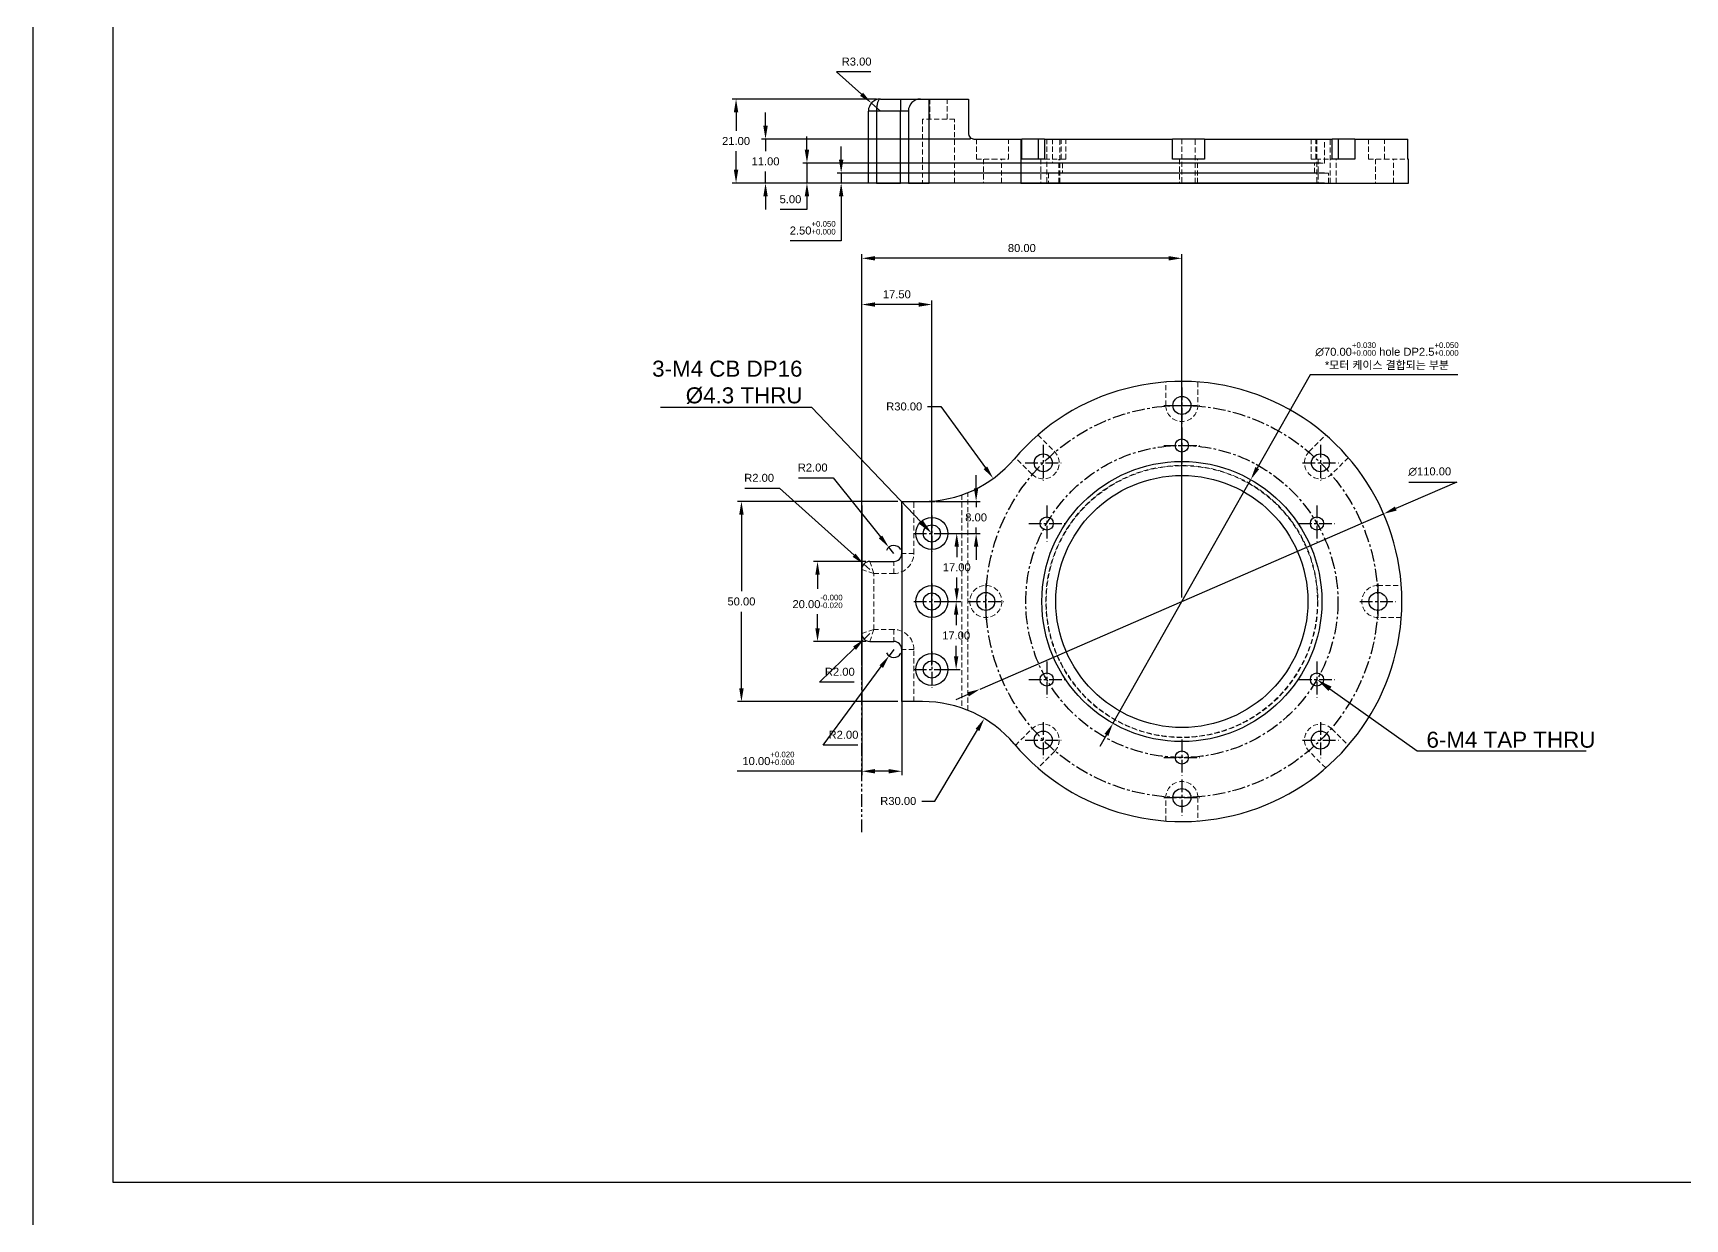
# Model space of a CAD drawing. Header units: millimetres. Extents: x 0 to 7560, y -1188 to 891.
# Drawn here: x 0.1 to 413.1, y 308.1 to 604.5 of the extents above; entities that cross this region are included whole.
import ezdxf
from ezdxf import colors
from ezdxf.entities.mleader import LeaderData, LeaderLine
from ezdxf.math import Vec2, Vec3

# ---------------------------------------------------------------- set-up
doc = ezdxf.new("R2010")
doc.units = ezdxf.units.MM
doc.header["$PDSIZE"] = -1
for name, pattern in [('CENTER', [10.16, 6.35, -1.27, 1.27, -1.27]), ('HIDDEN', [1.905, 1.27, -0.635]), ('PHANTOM', [12.7, 6.35, -1.27, 1.27, -1.27, 1.27, -1.27])]:
    doc.linetypes.add(name, pattern=pattern)
doc.layers.get('0').update_dxf_attribs({"lineweight": 50})
for name, color, linetype, lineweight in [('보조선', 1, 'PHANTOM', 25), ('숨은선', 4, 'HIDDEN', 35), ('중심선', 1, 'CENTER', 25), ('중요 치수', 4, 'Continuous', 18), ('치수선', 6, 'Continuous', 18)]:
    doc.layers.add(name, color=color, linetype=linetype, lineweight=lineweight)
doc.styles.get("Standard").update_dxf_attribs({"font": 'arial.ttf', "height": 2})
doc.dimstyles.new('ISO-25', dxfattribs={"dimtxt": 2.5, "dimasz": 2.5, "dimexe": 1.25, "dimexo": 0.625, "dimtad": 1, "dimtxsty": 'Standard', "dimcen": 2.5, "dimadec": 0, "dimazin": 0, "dimtfac": 1, "dimtmove": 0, "dimatfit": 3, "dimfxl": 1, "dimarcsym": 0})

# ---------------------------------------------------------------- blocks, each defined once
blk = doc.blocks.new('*D348')
at = {"layer": 'Defpoints', "color": 0, "ltscale": 0.5, "transparency": 16777216}
for p in [(209.31, 472.44), (196.24, 452.44), (209.31, 452.44)]:
    blk.add_point(p, dxfattribs=at)
at = {"layer": '중요 치수', "color": 0, "lineweight": -2, "ltscale": 0.5, "transparency": 16777216}
for p, q in [((208.31, 472.44), (195.24, 472.44)), ((196.24, 469.14), (196.24, 465.64)), ((196.24, 455.74), (196.24, 459.24)), ((208.31, 452.44), (195.24, 452.44))]:
    blk.add_line(p, q, dxfattribs=at)
at = {"layer": '중요 치수', "color": 0, "ltscale": 0.5, "transparency": 16777216}
for points in [[(195.69, 469.14), (196.79, 469.14), (196.24, 472.44)], [(195.69, 455.74), (196.79, 455.74), (196.24, 452.44)]]:
    blk.add_solid(points, dxfattribs=at)
at = {"layer": '중요 치수', "color": 0, "ltscale": 0.5, "transparency": 16777216, "insert": (196.24, 462.44), "char_height": 2, "attachment_point": 5}
blk.add_mtext('20.00{\\H0.7x;\\S-0.000^ -0.020;} ', dxfattribs=at)
blk = doc.blocks.new('*D349')
at = {"layer": 'Defpoints', "color": 0, "ltscale": 0.5, "transparency": 16777216}
for p in [(217.31, 487.44), (177.22, 437.44), (217.31, 437.44)]:
    blk.add_point(p, dxfattribs=at)
at = {"layer": '치수선', "color": 0, "lineweight": -2, "ltscale": 0.5, "transparency": 16777216}
for p, q in [((216.31, 487.44), (176.22, 487.44)), ((177.22, 484.14), (177.22, 464.98)), ((177.22, 440.74), (177.22, 459.89)), ((216.31, 437.44), (176.22, 437.44))]:
    blk.add_line(p, q, dxfattribs=at)
at = {"layer": '치수선', "color": 0, "ltscale": 0.5, "transparency": 16777216}
for points in [[(176.67, 484.14), (177.77, 484.14), (177.22, 487.44)], [(176.67, 440.74), (177.77, 440.74), (177.22, 437.44)]]:
    blk.add_solid(points, dxfattribs=at)
at = {"layer": '치수선', "color": 0, "ltscale": 0.5, "transparency": 16777216, "insert": (177.22, 462.44), "char_height": 2, "attachment_point": 5}
blk.add_mtext('50.00', dxfattribs=at)
blk = doc.blocks.new('*D350')
at = {"layer": 'Defpoints', "color": 0, "ltscale": 0.5, "transparency": 16777216}
for p in [(337.75, 484.35), (236.86, 440.53)]:
    blk.add_point(p, dxfattribs=at)
at = {"layer": '치수선', "color": 0, "lineweight": -2, "ltscale": 0.5, "transparency": 16777216}
for p, q in [((356.03, 492.29), (340.78, 485.66)), ((344.04, 492.29), (356.03, 492.29)), ((236.86, 440.53), (337.75, 484.35)), ((233.83, 439.22), (230.8, 437.9))]:
    blk.add_line(p, q, dxfattribs=at)
at = {"layer": '치수선', "color": 0, "ltscale": 0.5, "transparency": 16777216}
for points in [[(340.56, 486.17), (341, 485.16), (337.75, 484.35)], [(233.61, 439.72), (234.05, 438.71), (236.86, 440.53)]]:
    blk.add_solid(points, dxfattribs=at)
at = {"layer": '치수선', "color": 0, "ltscale": 0.5, "transparency": 16777216, "insert": (349.27, 494.89), "char_height": 2, "attachment_point": 5}
blk.add_mtext('∅110.00', dxfattribs=at)
blk = doc.blocks.new('*D351')
at = {"layer": 'Defpoints', "color": 0, "ltscale": 0.5, "transparency": 16777216}
for p in [(304.53, 492.91), (270.08, 431.97)]:
    blk.add_point(p, dxfattribs=at)
at = {"layer": '중요 치수', "color": 0, "lineweight": -2, "ltscale": 0.5, "transparency": 16777216}
for p, q in [((319.34, 519.12), (306.15, 495.78)), ((356.28, 519.12), (319.34, 519.12)), ((270.08, 431.97), (304.53, 492.91)), ((268.46, 429.1), (266.83, 426.22))]:
    blk.add_line(p, q, dxfattribs=at)
at = {"layer": '중요 치수', "color": 0, "ltscale": 0.5, "transparency": 16777216}
for points in [[(305.67, 496.05), (306.63, 495.51), (304.53, 492.91)], [(267.98, 429.37), (268.94, 428.83), (270.08, 431.97)]]:
    blk.add_solid(points, dxfattribs=at)
at = {"layer": '중요 치수', "color": 0, "ltscale": 0.5, "transparency": 16777216, "insert": (338.57, 523.75), "char_height": 2, "attachment_point": 5}
blk.add_mtext('∅70.00{\\H0.7x;\\S+0.030^ +0.000;} hole DP2.5{\\H0.7x;\\S+0.050^ +0.000;}\\P*{\\fGulim|b0|i0|c129|p50;모터} {\\fGulim|b0|i0|c129|p50;케이스} {\\fGulim|b0|i0|c129|p50;결합되는} {\\fGulim|b0|i0|c129|p50;부분}', dxfattribs=at)
blk = doc.blocks.new('*D352')
at = {"layer": 'Defpoints', "color": 0, "ltscale": 0.5, "transparency": 16777216}
for p in [(222.5, 517.44), (240.16, 493.19)]:
    blk.add_point(p, dxfattribs=at)
at = {"layer": '치수선', "color": 0, "lineweight": -2, "ltscale": 0.5, "transparency": 16777216}
for p, q in [((223.76, 511.17), (227.06, 511.17)), ((227.06, 511.17), (238.21, 495.86))]:
    blk.add_line(p, q, dxfattribs=at)
at = {"layer": '치수선', "color": 0, "ltscale": 0.5, "transparency": 16777216}
blk.add_solid([(238.66, 496.18), (237.77, 495.53), (240.16, 493.19)], dxfattribs=at)
at = {"layer": '치수선', "color": 0, "ltscale": 0.5, "transparency": 16777216, "insert": (217.91, 511.17), "char_height": 2, "attachment_point": 5}
blk.add_mtext('R30.00', dxfattribs=at)
blk = doc.blocks.new('*D353')
at = {"layer": 'Defpoints', "color": 0, "ltscale": 0.5, "transparency": 16777216}
for p in [(237.92, 433.17), (222.5, 407.44)]:
    blk.add_point(p, dxfattribs=at)
at = {"layer": '치수선', "color": 0, "lineweight": -2, "ltscale": 0.5, "transparency": 16777216}
for p, q in [((225.57, 412.57), (236.22, 430.34)), ((222.27, 412.57), (225.57, 412.57))]:
    blk.add_line(p, q, dxfattribs=at)
at = {"layer": '치수선', "color": 0, "ltscale": 0.5, "transparency": 16777216}
blk.add_solid([(235.75, 430.62), (236.69, 430.06), (237.92, 433.17)], dxfattribs=at)
at = {"layer": '치수선', "color": 0, "ltscale": 0.5, "transparency": 16777216, "insert": (216.42, 412.57), "char_height": 2, "attachment_point": 5}
blk.add_mtext('R30.00', dxfattribs=at)
blk = doc.blocks.new('*D354')
at = {"layer": 'Defpoints', "color": 0, "ltscale": 0.5, "transparency": 16777216}
for p in [(209.31, 454.44), (207.87, 453.05)]:
    blk.add_point(p, dxfattribs=at)
at = {"layer": '치수선', "color": 0, "lineweight": -2, "ltscale": 0.5, "transparency": 16777216}
for p, q in [((209.31, 454.44), (207.87, 453.05)), ((196.73, 442.31), (205.49, 450.76)), ((205.36, 442.31), (196.73, 442.31))]:
    blk.add_line(p, q, dxfattribs=at)
at = {"layer": '치수선', "color": 0, "ltscale": 0.5, "transparency": 16777216}
blk.add_solid([(205.11, 451.16), (205.87, 450.36), (207.87, 453.05)], dxfattribs=at)
at = {"layer": '치수선', "color": 0, "ltscale": 0.5, "transparency": 16777216, "insert": (201.81, 444.86), "char_height": 2, "attachment_point": 5}
blk.add_mtext('R2.00', dxfattribs=at)
blk = doc.blocks.new('*D355')
at = {"layer": 'Defpoints', "color": 0, "ltscale": 0.5, "transparency": 16777216}
for p in [(207.82, 471.78), (209.31, 470.44)]:
    blk.add_point(p, dxfattribs=at)
at = {"layer": '치수선', "color": 0, "lineweight": -2, "ltscale": 0.5, "transparency": 16777216}
for p, q in [((178.09, 490.79), (186.71, 490.79)), ((186.71, 490.79), (205.37, 473.99)), ((209.31, 470.44), (207.82, 471.78))]:
    blk.add_line(p, q, dxfattribs=at)
at = {"layer": '치수선', "color": 0, "ltscale": 0.5, "transparency": 16777216}
blk.add_solid([(205.73, 474.4), (205, 473.58), (207.82, 471.78)], dxfattribs=at)
at = {"layer": '치수선', "color": 0, "ltscale": 0.5, "transparency": 16777216, "insert": (181.64, 493.33), "char_height": 2, "attachment_point": 5}
blk.add_mtext('R2.00', dxfattribs=at)
blk = doc.blocks.new('*D356')
at = {"layer": 'Defpoints', "color": 0, "ltscale": 0.5, "transparency": 16777216}
for p in [(214.05, 476), (215.31, 474.44)]:
    blk.add_point(p, dxfattribs=at)
at = {"layer": '치수선', "color": 0, "lineweight": -2, "ltscale": 0.5, "transparency": 16777216}
for p, q in [((191.48, 493.36), (200.11, 493.36)), ((200.11, 493.36), (211.98, 478.57)), ((215.31, 474.44), (214.05, 476))]:
    blk.add_line(p, q, dxfattribs=at)
blk.add_arc((215.31, 474.44), 2, 28.6479, 157.4273, dxfattribs=at)
at = {"layer": '치수선', "color": 0, "ltscale": 0.5, "transparency": 16777216}
blk.add_solid([(212.41, 478.92), (211.56, 478.23), (214.05, 476)], dxfattribs=at)
at = {"layer": '치수선', "color": 0, "ltscale": 0.5, "transparency": 16777216, "insert": (195.03, 495.9), "char_height": 2, "attachment_point": 5}
blk.add_mtext('R2.00', dxfattribs=at)
blk = doc.blocks.new('*D357')
at = {"layer": 'Defpoints', "color": 0, "ltscale": 0.5, "transparency": 16777216}
for p in [(215.31, 450.44), (214.12, 448.83)]:
    blk.add_point(p, dxfattribs=at)
at = {"layer": '치수선', "color": 0, "lineweight": -2, "ltscale": 0.5, "transparency": 16777216}
for p, q in [((215.31, 450.44), (214.12, 448.83)), ((197.66, 426.57), (212.15, 446.18)), ((206.28, 426.57), (197.66, 426.57))]:
    blk.add_line(p, q, dxfattribs=at)
blk.add_arc((215.31, 450.44), 2, 204.8692, 331.3521, dxfattribs=at)
at = {"layer": '치수선', "color": 0, "ltscale": 0.5, "transparency": 16777216}
blk.add_solid([(211.71, 446.5), (212.6, 445.85), (214.12, 448.83)], dxfattribs=at)
at = {"layer": '치수선', "color": 0, "ltscale": 0.5, "transparency": 16777216, "insert": (202.73, 429.12), "char_height": 2, "attachment_point": 5}
blk.add_mtext('R2.00', dxfattribs=at)
blk = doc.blocks.new('*D364')
at = {"layer": 'Defpoints', "color": 0, "ltscale": 0.5, "transparency": 16777216}
for p in [(224.81, 479.44), (224.81, 462.44), (231.03, 462.44)]:
    blk.add_point(p, dxfattribs=at)
at = {"layer": '치수선', "color": 0, "lineweight": -2, "ltscale": 0.5, "transparency": 16777216}
for p, q in [((225.81, 479.44), (232.03, 479.44)), ((231.03, 476.14), (231.03, 473.53)), ((231.03, 465.74), (231.03, 468.44)), ((225.81, 462.44), (232.03, 462.44))]:
    blk.add_line(p, q, dxfattribs=at)
at = {"layer": '치수선', "color": 0, "ltscale": 0.5, "transparency": 16777216}
for points in [[(230.48, 476.14), (231.58, 476.14), (231.03, 479.44)], [(230.48, 465.74), (231.58, 465.74), (231.03, 462.44)]]:
    blk.add_solid(points, dxfattribs=at)
at = {"layer": '치수선', "color": 0, "ltscale": 0.5, "transparency": 16777216, "insert": (231.03, 470.98), "char_height": 2, "attachment_point": 5}
blk.add_mtext('17.00', dxfattribs=at)
blk = doc.blocks.new('*D365')
at = {"layer": 'Defpoints', "color": 0, "ltscale": 0.5, "transparency": 16777216}
for p in [(224.81, 487.44), (235.88, 487.44), (224.81, 479.44)]:
    blk.add_point(p, dxfattribs=at)
at = {"layer": '치수선', "color": 0, "lineweight": -2, "ltscale": 0.5, "transparency": 16777216}
for p, q in [((235.88, 490.74), (235.88, 494.04)), ((225.81, 487.44), (236.88, 487.44)), ((235.88, 487.44), (235.88, 485.98)), ((225.81, 479.44), (236.88, 479.44)), ((235.88, 479.44), (235.88, 480.89)), ((235.88, 476.14), (235.88, 472.84))]:
    blk.add_line(p, q, dxfattribs=at)
at = {"layer": '치수선', "color": 0, "ltscale": 0.5, "transparency": 16777216}
for points in [[(235.33, 490.74), (236.43, 490.74), (235.88, 487.44)], [(235.33, 476.14), (236.43, 476.14), (235.88, 479.44)]]:
    blk.add_solid(points, dxfattribs=at)
at = {"layer": '치수선', "color": 0, "ltscale": 0.5, "transparency": 16777216, "insert": (235.88, 483.44), "char_height": 2, "attachment_point": 5}
blk.add_mtext('8.00', dxfattribs=at)
blk = doc.blocks.new('*D366')
at = {"layer": 'Defpoints', "color": 0, "ltscale": 0.5, "transparency": 16777216}
for p in [(224.81, 462.44), (224.81, 445.44), (230.89, 445.44)]:
    blk.add_point(p, dxfattribs=at)
at = {"layer": '치수선', "color": 0, "lineweight": -2, "ltscale": 0.5, "transparency": 16777216}
for p, q in [((225.81, 462.44), (231.89, 462.44)), ((230.89, 459.14), (230.89, 456.48)), ((230.89, 448.74), (230.89, 451.39)), ((225.81, 445.44), (231.89, 445.44))]:
    blk.add_line(p, q, dxfattribs=at)
at = {"layer": '치수선', "color": 0, "ltscale": 0.5, "transparency": 16777216}
for points in [[(230.34, 459.14), (231.44, 459.14), (230.89, 462.44)], [(230.34, 448.74), (231.44, 448.74), (230.89, 445.44)]]:
    blk.add_solid(points, dxfattribs=at)
at = {"layer": '치수선', "color": 0, "ltscale": 0.5, "transparency": 16777216, "insert": (230.89, 453.94), "char_height": 2, "attachment_point": 5}
blk.add_mtext('17.00', dxfattribs=at)
blk = doc.blocks.new('*D368')
at = {"layer": 'Defpoints', "color": 0, "ltscale": 0.5, "transparency": 16777216}
for p in [(211.96, 588.01), (175.87, 567.01), (210.96, 567.01)]:
    blk.add_point(p, dxfattribs=at)
at = {"layer": '치수선', "color": 0, "lineweight": -2, "ltscale": 0.5, "transparency": 16777216}
for p, q in [((210.96, 588.01), (174.87, 588.01)), ((175.87, 584.71), (175.87, 580.06)), ((175.87, 570.32), (175.87, 574.97)), ((209.96, 567.01), (174.87, 567.01))]:
    blk.add_line(p, q, dxfattribs=at)
at = {"layer": '치수선', "color": 0, "ltscale": 0.5, "transparency": 16777216}
for points in [[(175.32, 584.71), (176.42, 584.71), (175.87, 588.01)], [(175.32, 570.32), (176.42, 570.32), (175.87, 567.01)]]:
    blk.add_solid(points, dxfattribs=at)
at = {"layer": '치수선', "color": 0, "ltscale": 0.5, "transparency": 16777216, "insert": (175.87, 577.51), "char_height": 2, "attachment_point": 5}
blk.add_mtext('21.00', dxfattribs=at)
blk = doc.blocks.new('*D369')
at = {"layer": 'Defpoints', "color": 0, "ltscale": 0.5, "transparency": 16777216}
for p in [(235.46, 578.01), (183.24, 567.01), (224.15, 567.01)]:
    blk.add_point(p, dxfattribs=at)
at = {"layer": '치수선', "color": 0, "lineweight": -2, "ltscale": 0.5, "transparency": 16777216}
for p, q in [((183.24, 581.32), (183.24, 584.62)), ((234.46, 578.01), (182.24, 578.01)), ((183.24, 578.01), (183.24, 574.97)), ((183.24, 567.01), (183.24, 569.88)), ((223.15, 567.01), (182.24, 567.01)), ((183.24, 563.71), (183.24, 560.41))]:
    blk.add_line(p, q, dxfattribs=at)
at = {"layer": '치수선', "color": 0, "ltscale": 0.5, "transparency": 16777216}
for points in [[(182.69, 581.32), (183.79, 581.32), (183.24, 578.01)], [(182.69, 563.71), (183.79, 563.71), (183.24, 567.01)]]:
    blk.add_solid(points, dxfattribs=at)
at = {"layer": '치수선', "color": 0, "ltscale": 0.5, "transparency": 16777216, "insert": (183.24, 572.42), "char_height": 2, "attachment_point": 5}
blk.add_mtext('11.00', dxfattribs=at)
blk = doc.blocks.new('*D370')
at = {"layer": 'Defpoints', "color": 0, "ltscale": 0.5, "transparency": 16777216}
for p in [(209.71, 587.01), (211.96, 585.01)]:
    blk.add_point(p, dxfattribs=at)
at = {"layer": '치수선', "color": 0, "lineweight": -2, "ltscale": 0.5, "transparency": 16777216}
for p, q in [((209.57, 594.82), (200.94, 594.82)), ((200.94, 594.82), (207.25, 589.2)), ((211.96, 585.01), (209.71, 587.01))]:
    blk.add_line(p, q, dxfattribs=at)
at = {"layer": '치수선', "color": 0, "ltscale": 0.5, "transparency": 16777216}
blk.add_solid([(207.61, 589.61), (206.88, 588.79), (209.71, 587.01)], dxfattribs=at)
at = {"layer": '치수선', "color": 0, "ltscale": 0.5, "transparency": 16777216, "insert": (206.01, 597.36), "char_height": 2, "attachment_point": 5}
blk.add_mtext('R3.00', dxfattribs=at)
blk = doc.blocks.new('*D371')
at = {"layer": 'Defpoints', "color": 0, "ltscale": 0.5, "transparency": 16777216}
for p in [(207.31, 487.44), (217.31, 487.44), (207.31, 420.01)]:
    blk.add_point(p, dxfattribs=at)
at = {"layer": '중요 치수', "color": 0, "lineweight": -2, "ltscale": 0.5, "transparency": 16777216}
for p, q in [((207.31, 486.44), (207.31, 419.01)), ((217.31, 486.44), (217.31, 419.01)), ((207.31, 420.01), (176.18, 420.01)), ((214, 420.01), (210.61, 420.01))]:
    blk.add_line(p, q, dxfattribs=at)
at = {"layer": '중요 치수', "color": 0, "ltscale": 0.5, "transparency": 16777216}
for points in [[(210.61, 420.56), (210.61, 419.46), (207.31, 420.01)], [(214, 420.56), (214, 419.46), (217.31, 420.01)]]:
    blk.add_solid(points, dxfattribs=at)
at = {"layer": '중요 치수', "color": 0, "ltscale": 0.5, "transparency": 16777216, "insert": (183.97, 423.22), "char_height": 2, "attachment_point": 5}
blk.add_mtext('10.00{\\H0.7x;\\S+0.020^ +0.000;} ', dxfattribs=at)
blk = doc.blocks.new('*D479')
at = {"layer": 'Defpoints', "color": 0, "ltscale": 0.5, "transparency": 16777216}
for p in [(207.31, 536.65), (207.31, 445.44), (224.81, 445.44)]:
    blk.add_point(p, dxfattribs=at)
at = {"layer": '치수선', "color": 0, "lineweight": -2, "ltscale": 0.5, "transparency": 16777216}
for p, q in [((207.31, 446.44), (207.31, 537.65)), ((224.81, 446.44), (224.81, 537.65)), ((221.5, 536.65), (210.61, 536.65))]:
    blk.add_line(p, q, dxfattribs=at)
at = {"layer": '치수선', "color": 0, "ltscale": 0.5, "transparency": 16777216}
for points in [[(210.61, 537.2), (210.61, 536.1), (207.31, 536.65)], [(221.5, 537.2), (221.5, 536.1), (224.81, 536.65)]]:
    blk.add_solid(points, dxfattribs=at)
at = {"layer": '치수선', "color": 0, "ltscale": 0.5, "transparency": 16777216, "insert": (216.06, 539.2), "char_height": 2, "attachment_point": 5}
blk.add_mtext('17.50', dxfattribs=at)
blk = doc.blocks.new('*D480')
at = {"layer": 'Defpoints', "color": 0, "ltscale": 0.5, "transparency": 16777216}
for p in [(207.31, 548.21), (207.31, 462.44), (287.31, 462.44)]:
    blk.add_point(p, dxfattribs=at)
at = {"layer": '치수선', "color": 0, "lineweight": -2, "ltscale": 0.5, "transparency": 16777216}
for p, q in [((207.31, 463.44), (207.31, 549.21)), ((287.31, 463.44), (287.31, 549.21)), ((284, 548.21), (210.61, 548.21))]:
    blk.add_line(p, q, dxfattribs=at)
at = {"layer": '치수선', "color": 0, "ltscale": 0.5, "transparency": 16777216}
for points in [[(210.61, 548.76), (210.61, 547.66), (207.31, 548.21)], [(284, 548.76), (284, 547.66), (287.31, 548.21)]]:
    blk.add_solid(points, dxfattribs=at)
at = {"layer": '치수선', "color": 0, "ltscale": 0.5, "transparency": 16777216, "insert": (247.31, 550.76), "char_height": 2, "attachment_point": 5}
blk.add_mtext('80.00', dxfattribs=at)
blk = doc.blocks.new('*D481')
at = {"layer": 'Defpoints', "color": 0, "ltscale": 0.5, "transparency": 16777216}
for p in [(202.15, 569.51), (323.96, 569.51), (323.96, 567.01)]:
    blk.add_point(p, dxfattribs=at)
at = {"layer": '중요 치수', "color": 0, "lineweight": -2, "ltscale": 0.5, "transparency": 16777216}
for p, q in [((202.15, 572.82), (202.15, 576.12)), ((322.96, 569.51), (201.15, 569.51)), ((322.96, 567.01), (201.15, 567.01)), ((202.15, 569.51), (202.15, 567.01)), ((202.15, 563.71), (202.15, 552.61)), ((202.15, 552.61), (189.43, 552.61))]:
    blk.add_line(p, q, dxfattribs=at)
at = {"layer": '중요 치수', "color": 0, "ltscale": 0.5, "transparency": 16777216}
for points in [[(201.6, 572.82), (202.7, 572.82), (202.15, 569.51)], [(201.6, 563.71), (202.7, 563.71), (202.15, 567.01)]]:
    blk.add_solid(points, dxfattribs=at)
at = {"layer": '중요 치수', "color": 0, "ltscale": 0.5, "transparency": 16777216, "insert": (195.03, 555.82), "char_height": 2, "attachment_point": 5}
blk.add_mtext('2.50{\\H0.7x;\\S+0.050^ +0.000;} ', dxfattribs=at)
blk = doc.blocks.new('*D482')
at = {"layer": 'Defpoints', "color": 0, "ltscale": 0.5, "transparency": 16777216}
for p in [(322.96, 572.01), (193.59, 567.01), (322.96, 567.01)]:
    blk.add_point(p, dxfattribs=at)
at = {"layer": '치수선', "color": 0, "lineweight": -2, "ltscale": 0.5, "transparency": 16777216}
for p, q in [((193.59, 575.32), (193.59, 578.62)), ((321.96, 572.01), (192.59, 572.01)), ((193.59, 572.01), (193.59, 567.01)), ((321.96, 567.01), (192.59, 567.01)), ((193.59, 563.71), (193.59, 560.41)), ((193.59, 560.41), (186.88, 560.41))]:
    blk.add_line(p, q, dxfattribs=at)
at = {"layer": '치수선', "color": 0, "ltscale": 0.5, "transparency": 16777216}
for points in [[(193.04, 575.32), (194.14, 575.32), (193.59, 572.01)], [(193.04, 563.71), (194.14, 563.71), (193.59, 567.01)]]:
    blk.add_solid(points, dxfattribs=at)
at = {"layer": '치수선', "color": 0, "ltscale": 0.5, "transparency": 16777216, "insert": (189.47, 562.96), "char_height": 2, "attachment_point": 5}
blk.add_mtext('5.00', dxfattribs=at)

msp = doc.modelspace()

# ---------------------------------------------------------------- linework, layer by layer
at = {"linetype": 'Continuous', "lineweight": 25}
for p, q in [((211.955, 588.015), (216.955, 588.015)), ((216.955, 588.015), (216.955, 585.015)), ((216.955, 588.015), (221.955, 588.015)), ((221.955, 588.015), (224.148, 588.015)), ((224.148, 567.015), (224.148, 588.015)), ((224.148, 588.015), (233.955, 588.015)), ((233.955, 588.015), (233.955, 579.515)), ((208.955, 567.015), (208.955, 585.015)), ((210.955, 585.015), (208.955, 585.015)), ((210.955, 585.015), (210.955, 567.015)), ((216.955, 585.015), (210.955, 585.015)), ((216.955, 567.015), (216.955, 585.015)), ((218.955, 585.015), (216.955, 585.015)), ((218.955, 585.015), (218.955, 567.015)), ((235.455, 578.015), (247.021, 578.015)), ((247.021, 578.015), (247.021, 567.015)), ((247.021, 578.015), (247.339, 578.015)), ((247.339, 573.015), (247.339, 578.015)), ((251.479, 578.015), (247.339, 578.015)), ((251.479, 573.015), (251.479, 578.015)), ((252.996, 578.015), (251.479, 578.015)), ((252.996, 578.015), (252.996, 573.015)), ((252.996, 578.015), (284.955, 578.015)), ((284.955, 573.015), (284.955, 578.015)), ((292.955, 578.015), (284.955, 578.015)), ((292.955, 578.015), (292.955, 573.015)), ((292.955, 578.015), (324.915, 578.015)), ((324.915, 573.015), (324.915, 578.015)), ((326.432, 578.015), (324.915, 578.015)), ((330.572, 578.015), (326.432, 578.015)), ((330.572, 578.015), (330.572, 573.015)), ((330.572, 578.015), (343.81, 578.015)), ((343.81, 573.015), (343.81, 578.015)), ((252.996, 573.015), (247.339, 573.015)), ((292.955, 573.015), (284.955, 573.015)), ((330.572, 573.015), (324.915, 573.015)), ((343.955, 573.015), (343.81, 573.015)), ((343.955, 567.015), (343.955, 573.015)), ((210.955, 567.015), (208.955, 567.015)), ((210.955, 567.015), (216.955, 567.015)), ((218.955, 567.015), (216.955, 567.015)), ((218.955, 567.015), (224.148, 567.015)), ((247.021, 567.015), (224.148, 567.015)), ((247.021, 567.015), (343.955, 567.015)), ((217.305, 474.44), (217.305, 487.44)), ((217.305, 487.44), (222.498, 487.44)), ((209.305, 472.44), (215.305, 472.44)), ((207.305, 454.44), (207.305, 470.44)), ((209.305, 452.44), (215.305, 452.44)), ((217.305, 437.44), (217.305, 450.44)), ((222.498, 437.44), (217.305, 437.44))]:
    msp.add_line(p, q, dxfattribs=at)
at = {"linetype": 'HIDDEN', "lineweight": 18}
for p, q in [((216.955, 588.015), (216.955, 585.015)), ((224.148, 588.015), (224.148, 567.015)), ((208.955, 585.015), (210.955, 585.015)), ((210.955, 585.015), (216.955, 585.015)), ((210.955, 567.015), (210.955, 585.015)), ((216.955, 585.015), (218.955, 585.015)), ((216.955, 585.015), (216.955, 567.015)), ((247.021, 567.015), (247.021, 578.015)), ((251.479, 573.015), (251.479, 578.015))]:
    msp.add_line(p, q, dxfattribs=at)
at = {"linetype": 'Continuous', "lineweight": 25}
for centre, radius in [((287.305, 511.44), 2.25), ((287.305, 501.44), 1.65), ((252.657, 497.088), 2.25), ((287.305, 462.44), 35), ((321.954, 497.088), 2.25), ((287.305, 462.44), 31.5), ((224.805, 479.44), 4), ((253.53, 481.94), 1.65), ((321.08, 481.94), 1.65), ((224.805, 479.44), 2.15), ((224.805, 462.44), 4), ((224.805, 462.44), 2.15), ((238.305, 462.44), 2.25), ((336.305, 462.44), 2.25), ((224.805, 445.44), 4), ((224.805, 445.44), 2.15), ((253.53, 442.94), 1.65), ((321.08, 442.94), 1.65), ((252.657, 427.791), 2.25), ((321.954, 427.791), 2.25), ((287.305, 423.44), 1.65), ((287.305, 413.44), 2.25)]:
    msp.add_circle(centre, radius, dxfattribs=at)
for centre, radius, start, end in [((211.955, 585.015), 3, 90, 180), ((221.955, 585.015), 3, 90, 180), ((287.305, 462.44), 55, 220.32022, 139.67978), ((222.498, 517.44), 30, 270, 319.67978), ((209.305, 470.44), 2, 90, 180), ((215.305, 474.44), 2, 270, 0), ((209.305, 454.44), 2, 180, 270), ((215.305, 450.44), 2, 0, 90), ((222.498, 407.44), 30, 40.32022, 90)]:
    msp.add_arc(centre, radius, start, end, dxfattribs=at)
msp.add_ellipse((211.955, 585.015), major_axis=(0, 3), ratio=0.3333333, start_param=0, end_param=1.5707963, dxfattribs=at)
at = {"linetype": 'HIDDEN', "lineweight": 18}
msp.add_ellipse((211.955, 585.015), major_axis=(0, 3), ratio=0.3333333, start_param=0, end_param=1.5707963, dxfattribs=at)
at = {"linetype": 'Continuous', "lineweight": 25}
msp.add_open_spline([(233.955, 579.515), (233.955, 579.412), (233.966, 579.311), (234.007, 579.114), (234.037, 579.015), (234.156, 578.738), (234.273, 578.571), (234.555, 578.299), (234.722, 578.192), (234.988, 578.086), (235.081, 578.059), (235.267, 578.024), (235.361, 578.015), (235.455, 578.015)], degree=3, knots=[0, 0, 0, 0, 0.125, 0.125, 0.25, 0.25, 0.5, 0.5, 0.75, 0.75, 0.875, 0.875, 1, 1, 1, 1], dxfattribs=at)
at = {"layer": '보조선', "ltscale": 0.5}
msp.add_line((207.305, 404.798), (207.305, 548.031), dxfattribs=at)
at = {"layer": '숨은선', "linetype": 'HIDDEN', "lineweight": 18}
for p, q in [((224.305, 588.015), (224.305, 583.015)), ((228.605, 583.015), (228.605, 588.015)), ((230.455, 583.015), (222.455, 583.015)), ((222.455, 583.015), (222.455, 567.015)), ((230.455, 567.015), (230.455, 583.015)), ((235.955, 578.015), (235.955, 573.015)), ((243.955, 573.015), (243.955, 578.015)), ((253.53, 578.015), (253.53, 567.015)), ((254.955, 578.015), (254.955, 572.015)), ((256.83, 567.015), (256.83, 578.015)), ((257.136, 573.015), (257.136, 578.015)), ((258.307, 573.015), (258.307, 578.015)), ((287.305, 578.015), (287.305, 567.015)), ((290.605, 567.015), (290.605, 578.015)), ((319.604, 578.015), (319.604, 573.015)), ((320.775, 573.015), (320.775, 578.015)), ((321.08, 578.015), (321.08, 567.015)), ((322.955, 572.115), (322.955, 578.015)), ((324.38, 567.015), (324.38, 578.015)), ((326.432, 573.015), (326.432, 578.015)), ((333.955, 578.015), (333.955, 573.015)), ((337.955, 573.015), (337.955, 578.015)), ((235.955, 573.015), (239.955, 573.015)), ((237.705, 573.015), (237.705, 567.015)), ((239.955, 573.015), (243.955, 573.015)), ((242.205, 567.015), (242.205, 573.015)), ((252.057, 573.015), (252.057, 567.015)), ((252.996, 573.015), (257.136, 573.015)), ((254.955, 572.015), (288.955, 572.015)), ((256.557, 567.015), (256.557, 573.015)), ((257.136, 573.015), (258.307, 573.015)), ((257.455, 572.015), (257.455, 569.515)), ((286.705, 573.015), (286.705, 567.015)), ((288.955, 572.015), (322.855, 572.015)), ((291.205, 567.015), (291.205, 573.015)), ((319.604, 573.015), (320.775, 573.015)), ((320.455, 569.515), (320.455, 572.015)), ((320.775, 573.015), (324.915, 573.015)), ((321.354, 573.015), (321.354, 567.015)), ((325.854, 567.015), (325.854, 573.015)), ((333.955, 573.015), (337.955, 573.015)), ((335.705, 573.015), (335.705, 567.015)), ((337.955, 573.015), (343.81, 573.015)), ((340.205, 567.015), (340.205, 573.015)), ((288.955, 569.515), (253.955, 569.515)), ((253.955, 569.515), (253.955, 567.015)), ((323.955, 569.515), (288.955, 569.515)), ((323.955, 567.015), (323.955, 569.515)), ((283.305, 511.44), (283.305, 517.294)), ((291.305, 517.294), (291.305, 511.44)), ((251.346, 504.056), (255.486, 499.916)), ((319.125, 499.916), (323.265, 504.056)), ((249.829, 494.26), (245.689, 498.399)), ((328.922, 498.399), (324.782, 494.26)), ((220.305, 474.44), (220.305, 487.44)), ((232.305, 489.088), (232.305, 435.791)), ((233.805, 435.227), (233.805, 489.652)), ((210.305, 469.44), (209.305, 472.44)), ((215.305, 469.44), (215.305, 472.44)), ((220.305, 474.44), (217.305, 474.44)), ((210.305, 469.44), (207.305, 470.44)), ((210.305, 455.44), (210.305, 469.44)), ((210.305, 469.44), (215.305, 469.44)), ((336.305, 466.44), (342.16, 466.44)), ((342.16, 458.44), (336.305, 458.44)), ((210.305, 455.44), (207.305, 454.44)), ((210.305, 455.44), (209.305, 452.44)), ((215.305, 455.44), (210.305, 455.44)), ((215.305, 455.44), (215.305, 452.44)), ((220.305, 450.44), (217.305, 450.44)), ((220.305, 437.44), (220.305, 450.44)), ((245.689, 426.48), (249.829, 430.62)), ((324.782, 430.62), (328.922, 426.48)), ((255.486, 424.963), (251.346, 420.823)), ((323.265, 420.823), (319.125, 424.963)), ((283.305, 407.585), (283.305, 413.44)), ((291.305, 413.44), (291.305, 407.585))]:
    msp.add_line(p, q, dxfattribs=at)
at = {"layer": '숨은선', "linetype": 'Continuous', "lineweight": 25}
msp.add_line((326.432, 573.015), (326.432, 578.015), dxfattribs=at)
at = {"layer": '숨은선', "linetype": 'HIDDEN', "lineweight": 18}
for centre, radius in [((287.305, 462.44), 34), ((287.305, 462.44), 33.9), ((238.305, 462.44), 4)]:
    msp.add_circle(centre, radius, dxfattribs=at)
for centre, radius, start, end in [((287.305, 511.44), 4, 180, 0), ((252.657, 497.088), 4, 225, 45), ((321.954, 497.088), 4, 135, 315), ((215.305, 474.44), 5, 270, 0), ((336.305, 462.44), 4, 90, 270), ((215.305, 450.44), 5, 0, 90), ((252.657, 427.791), 4, 315, 135), ((321.954, 427.791), 4, 45, 225), ((287.305, 413.44), 4, 0, 180)]:
    msp.add_arc(centre, radius, start, end, dxfattribs=at)
at = {"layer": '중심선', "ltscale": 0.5}
for p, q in [((287.305, 515.94), (287.305, 506.94)), ((282.805, 511.44), (291.805, 511.44)), ((287.305, 505.94), (287.305, 496.94)), ((252.657, 501.588), (252.657, 492.588)), ((282.805, 501.44), (291.805, 501.44)), ((321.954, 501.588), (321.954, 492.588)), ((248.157, 497.088), (257.157, 497.088)), ((317.454, 497.088), (326.454, 497.088)), ((217.305, 487.44), (232.305, 487.44)), ((224.805, 483.94), (224.805, 474.94)), ((253.53, 486.44), (253.53, 477.44)), ((321.08, 486.44), (321.08, 477.44)), ((220.305, 479.44), (229.305, 479.44)), ((249.03, 481.94), (258.03, 481.94)), ((316.58, 481.94), (325.58, 481.94)), ((224.805, 466.94), (224.805, 457.94)), ((238.305, 466.94), (238.305, 457.94)), ((336.305, 466.94), (336.305, 457.94)), ((220.305, 462.44), (229.305, 462.44)), ((233.805, 462.44), (242.805, 462.44)), ((331.805, 462.44), (340.805, 462.44)), ((224.805, 449.94), (224.805, 440.94)), ((253.53, 447.44), (253.53, 438.44)), ((321.08, 447.44), (321.08, 438.44)), ((220.305, 445.44), (229.305, 445.44)), ((249.03, 442.94), (258.03, 442.94)), ((316.58, 442.94), (325.58, 442.94)), ((252.657, 432.291), (252.657, 423.291)), ((321.954, 432.291), (321.954, 423.291)), ((248.157, 427.791), (257.157, 427.791)), ((287.305, 427.94), (287.305, 418.94)), ((317.454, 427.791), (326.454, 427.791)), ((282.805, 423.44), (291.805, 423.44)), ((287.305, 417.94), (287.305, 408.94)), ((282.805, 413.44), (291.805, 413.44))]:
    msp.add_line(p, q, dxfattribs=at)
at = {"layer": '중심선', "linetype": 'ByBlock', "ltscale": 0.5}
for points in [[(0.146, 891.232), (840.146, 891.232), (840.146, 297.232), (0.146, 297.232)], [(20.146, 871.232), (820.146, 871.232), (820.146, 317.232), (20.146, 317.232)]]:
    msp.add_lwpolyline(points, close=True, dxfattribs=at)
at = {"layer": '중심선', "ltscale": 0.5}
for radius in [49, 39]:
    msp.add_circle((287.305, 462.44), radius, dxfattribs=at)
at = {"layer": '중요 치수', "ltscale": 0.5}
for p, q in [((322.855, 572.015), (322.952, 572.015)), ((322.952, 572.015), (322.955, 572.015)), ((322.955, 572.115), (322.955, 572.015))]:
    msp.add_line(p, q, dxfattribs=at)

# ---------------------------------------------------------------- dimensions: what is measured, and where the dimension line sits
dim = msp.add_linear_dim(base=(202.148, 569.515), p1=(323.955, 567.015), p2=(323.955, 569.515), angle=90, text='<>{\\H0.7x;\\S+0.050^ +0.000;} ', dimstyle='ISO-25', override={"dimtxt": 2, "dimasz": 3.302, "dimexe": 1, "dimexo": 1, "dimgap": 1.524, "dimtih": 1, "dimtoh": 1, "dimzin": 1, "dimdsep": 46, "dimcen": -10, "dimadec": 2, "dimtzin": 1}, dxfattribs=at)
dim.commit()
dim.dimension.update_dxf_attribs({"geometry": '*D481', "text_midpoint": (195.029, 552.613), "dimtype": 160})
dim = msp.add_diameter_dim_2p(p1=(270.083, 431.97), p2=(304.528, 492.909), text='<>{\\H0.7x;\\S+0.030^ +0.000;} hole DP2.5{\\H0.7x;\\S+0.050^ +0.000;}\\P*{\\fGulim|b0|i0|c129|p50;모터} {\\fGulim|b0|i0|c129|p50;케이스} {\\fGulim|b0|i0|c129|p50;결합되는} {\\fGulim|b0|i0|c129|p50;부분}', dimstyle='ISO-25', override={"dimtxt": 2, "dimasz": 3.302, "dimexe": 1, "dimexo": 1, "dimgap": 1.524, "dimtih": 1, "dimtoh": 1, "dimzin": 1, "dimdsep": 46, "dimcen": -10, "dimadec": 2, "dimtzin": 1}, dxfattribs=at)
dim.commit()
dim.dimension.update_dxf_attribs({"geometry": '*D351', "text_midpoint": (338.573, 519.117), "dimtype": 163})
dim = msp.add_linear_dim(base=(207.305, 420.012), p1=(217.305, 487.44), p2=(207.305, 487.44), text='<>{\\H0.7x;\\S+0.020^ +0.000;} ', dimstyle='ISO-25', override={"dimtxt": 2, "dimasz": 3.302, "dimexe": 1, "dimexo": 1, "dimgap": 1.524, "dimtih": 1, "dimtoh": 1, "dimzin": 1, "dimdsep": 46, "dimcen": -10, "dimadec": 2, "dimtzin": 1}, dxfattribs=at)
dim.commit()
dim.dimension.update_dxf_attribs({"geometry": '*D371', "text_midpoint": (183.967, 420.012), "dimtype": 160})
dim = msp.add_linear_dim(base=(196.236, 452.44), p1=(209.305, 472.44), p2=(209.305, 452.44), angle=90, text='<>{\\H0.7x;\\S-0.000^ -0.020;} ', dimstyle='ISO-25', override={"dimtxt": 2, "dimasz": 3.302, "dimexe": 1, "dimexo": 1, "dimgap": 1.524, "dimtih": 1, "dimtoh": 1, "dimzin": 1, "dimdsep": 46, "dimcen": -10, "dimadec": 2, "dimtzin": 1}, dxfattribs=at)
dim.commit()
dim.dimension.update_dxf_attribs({"geometry": '*D348', "text_midpoint": (196.236, 462.44)})
at = {"layer": '치수선', "ltscale": 0.5}
for center, mpoint, picture, middle in [((211.955, 585.015), (209.714, 587.009), '*D370', (206.014, 594.815)), ((222.498, 517.44), (240.157, 493.188), '*D352', (217.907, 511.174)), ((215.305, 474.44), (214.053, 475.999), '*D356', (195.031, 493.358)), ((209.305, 470.44), (207.819, 471.778), '*D355', (181.638, 490.788)), ((209.305, 454.44), (207.866, 453.051), '*D354', (201.806, 442.314)), ((215.305, 450.44), (214.116, 448.832), '*D357', (202.731, 426.573)), ((222.498, 407.44), (237.917, 433.174), '*D353', (216.416, 412.567))]:
    dim = msp.add_radius_dim(center=center, mpoint=mpoint, dimstyle='ISO-25', override={"dimtxt": 2, "dimasz": 3.302, "dimexe": 1, "dimexo": 1, "dimgap": 1.524, "dimtih": 1, "dimtoh": 1, "dimzin": 1, "dimdsep": 46, "dimcen": -10, "dimadec": 2, "dimtzin": 1}, dxfattribs=at)
    dim.commit()
    dim.dimension.update_dxf_attribs({"geometry": picture, "text_midpoint": middle, "dimtype": 164})
for base, p1, p2, picture, middle in [((175.869, 567.015), (211.955, 588.015), (210.955, 567.015), '*D368', (175.869, 577.515)), ((183.242, 567.015), (235.455, 578.015), (224.148, 567.015), '*D369', (183.242, 572.422)), ((235.878, 487.44), (224.805, 479.44), (224.805, 487.44), '*D365', (235.878, 483.44)), ((231.027, 462.44), (224.805, 479.44), (224.805, 462.44), '*D364', (231.027, 470.983))]:
    dim = msp.add_linear_dim(base=base, p1=p1, p2=p2, angle=90, dimstyle='ISO-25', override={"dimtxt": 2, "dimasz": 3.302, "dimexe": 1, "dimexo": 1, "dimgap": 1.524, "dimtih": 1, "dimtoh": 1, "dimzin": 1, "dimdsep": 46, "dimcen": -10, "dimadec": 2, "dimtzin": 1}, dxfattribs=at)
    dim.commit()
    dim.dimension.update_dxf_attribs({"geometry": picture, "text_midpoint": middle, "dimtype": 160})
for base, p1, p2, picture, middle in [((193.591, 567.015), (322.955, 572.015), (322.955, 567.015), '*D482', (189.473, 562.956)), ((177.22, 437.44), (217.305, 487.44), (217.305, 437.44), '*D349', (177.22, 462.44)), ((230.889, 445.44), (224.805, 462.44), (224.805, 445.44), '*D366', (230.889, 453.94))]:
    dim = msp.add_linear_dim(base=base, p1=p1, p2=p2, angle=90, dimstyle='ISO-25', override={"dimtxt": 2, "dimasz": 3.302, "dimexe": 1, "dimexo": 1, "dimgap": 1.524, "dimtih": 1, "dimtoh": 1, "dimzin": 1, "dimdsep": 46, "dimcen": -10, "dimadec": 2, "dimtzin": 1}, dxfattribs=at)
    dim.commit()
    dim.dimension.update_dxf_attribs({"geometry": picture, "text_midpoint": middle})
for base, p1, p2, picture, middle in [((207.305, 548.213), (287.305, 462.44), (207.305, 462.44), '*D480', (247.305, 550.759)), ((207.305, 536.652), (224.805, 445.44), (207.305, 445.44), '*D479', (216.055, 539.197))]:
    dim = msp.add_linear_dim(base=base, p1=p1, p2=p2, dimstyle='ISO-25', override={"dimtxt": 2, "dimasz": 3.302, "dimexe": 1, "dimexo": 1, "dimgap": 1.524, "dimtih": 1, "dimtoh": 1, "dimzin": 1, "dimdsep": 46, "dimcen": -10, "dimadec": 2, "dimtzin": 1}, dxfattribs=at)
    dim.commit()
    dim.dimension.update_dxf_attribs({"geometry": picture, "text_midpoint": middle})
dim = msp.add_diameter_dim_2p(p1=(236.857, 440.531), p2=(337.754, 484.348), dimstyle='ISO-25', override={"dimtxt": 2, "dimasz": 3.302, "dimexe": 1, "dimexo": 1, "dimgap": 1.524, "dimtih": 1, "dimtoh": 1, "dimzin": 1, "dimdsep": 46, "dimcen": -10, "dimadec": 2, "dimtzin": 1}, dxfattribs=at)
dim.commit()
dim.dimension.update_dxf_attribs({"geometry": '*D350', "text_midpoint": (349.275, 492.287), "dimtype": 163})

# ---------------------------------------------------------------- leaders
at = {"layer": '중요 치수', "ltscale": 0.5}
ml = msp.add_multileader_mtext('Standard', dxfattribs=at)
ml.set_content('3-M4 CB DP16\\P%%C4.3 THRU', color=256)
ml.set_leader_properties()
ml.build(insert=Vec2(0, 0))
ml.multileader.update_dxf_attribs({"text_left_attachment_type": 4, "text_right_attachment_type": 5, "dogleg_length": 0.36})
ctx = ml.context
ctx.base_point, ctx.plane_origin = Vec3(153.392, 511.584), Vec3(224.805, 479.44)
ctx.left_attachment, ctx.right_attachment, ctx.text_align_type = 4, 5, 2
notes = []
notes.append((ctx, [(0, (1, 1, 0), (194.838, 510.945), (-1, 0), 0.36, [(0, [(224.805, 479.44)], 0, [])])]))
ctx.mtext.insert, ctx.mtext.alignment, ctx.mtext.flow_direction = Vec3(192.478, 522.627), 3, 5
ml = msp.add_multileader_mtext('Standard', dxfattribs=at)
ml.set_content('6-M4 TAP THRU', color=256)
ml.set_leader_properties()
ml.build(insert=Vec2(0, 0))
ml.multileader.update_dxf_attribs({"text_left_attachment_type": 5, "text_right_attachment_type": 6, "dogleg_length": 0.36})
ctx = ml.context
ctx.base_point, ctx.plane_origin = Vec3(346.454, 425.078), Vec3(321.08, 442.94)
ctx.left_attachment, ctx.right_attachment = 5, 6
notes.append((ctx, [(0, (1, 1, 0), (346.094, 425.078), (1, 0), 0.36, [(0, [(321.08, 442.94)], 0, [])])]))
ctx.mtext.insert, ctx.mtext.flow_direction = Vec3(348.454, 429.895), 5
for ctx, leaders in notes:
    for number, flags, end, landing, length, lines in leaders:
        leader = LeaderData()
        leader.index, (leader.has_last_leader_line, leader.has_dogleg_vector, leader.attachment_direction) = number, flags
        leader.last_leader_point, leader.dogleg_vector, leader.dogleg_length = Vec3(end), Vec3(landing), length
        for number, points, colour, breaks in lines:
            line = LeaderLine()
            line.index, line.vertices, line.color, line.breaks = number, Vec3.list(points), colors.encode_raw_color(colour), breaks
            leader.lines.append(line)
        ctx.leaders.append(leader)

doc.saveas('drawing.dxf')
